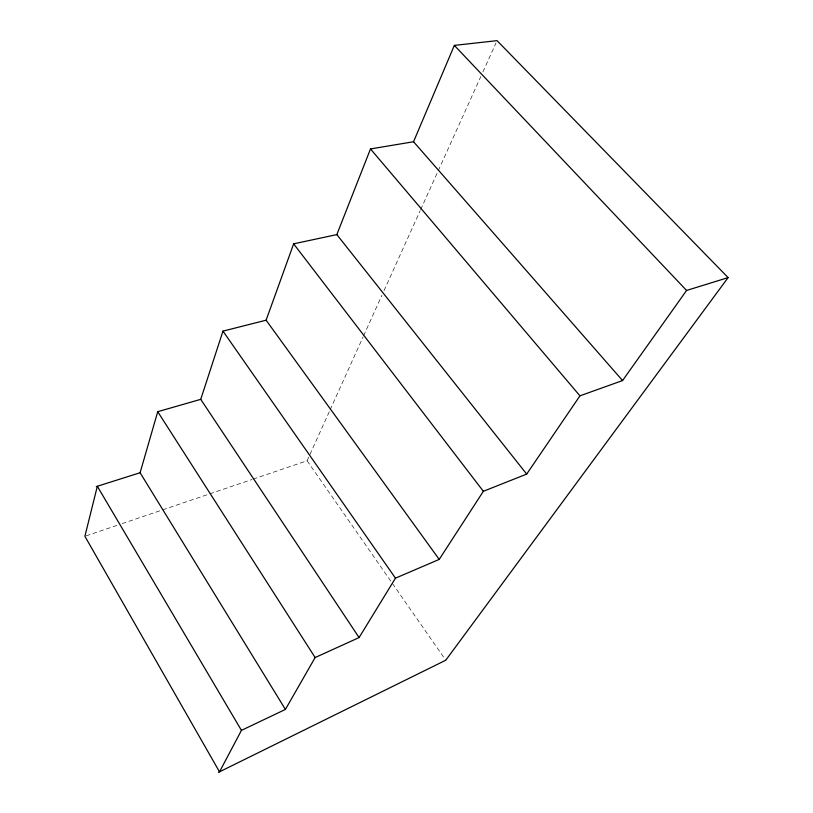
<?xml version="1.0" encoding="UTF-8"?>
<svg xmlns="http://www.w3.org/2000/svg" width="813" height="813" viewBox="0 0 813 813"><rect width="100%" height="100%" fill="white"/><g stroke="black" fill="none" stroke-linecap="round" stroke-linejoin="round"><path stroke-width="0.61" stroke-dasharray="4.07 3.05" d="M253.046 479.131L307.101 460.768L329.6 411.002M330.119 409.843L363.086 336.928M363.614 335.779L381.927 295.271M384.021 290.637L420.128 210.78M420.656 209.622L480.829 76.524M482.922 71.9L496.001 42.967M86.097 535.869L117.326 525.259M122.123 523.623L208.606 494.233M209.805 493.826L251.847 479.548M307.101 460.768L445.778 660.217"/><path stroke-width="1.22" d="M241.441 730.379L97.336 486.276L84.887 536.275L219.51 771.842L241.441 730.379L285.414 709.424L140.1 472.739L157.732 411.693L200.74 399.335L222.965 331.125L266.115 320.2L293.645 243.839L336.826 234.601L370.494 148.942L413.543 141.747L454.345 45.396L497.048 40.65L728.113 277.599L445.778 660.217L218.473 772.35M285.414 709.424L315.139 657.544L359.092 637.565L395.464 578.165L439.223 559.405L483.359 491.296L526.692 474.081L579.943 395.84L622.565 380.555L686.579 290.454L728.113 277.599M96.28 486.601L140.1 472.739M454.345 45.396L686.579 290.454M413.543 141.747L622.565 380.555M370.494 148.942L579.943 395.84M336.826 234.601L526.692 474.081M293.645 243.839L483.359 491.296M266.115 320.2L439.223 559.405M222.965 331.125L395.464 578.165M200.74 399.335L359.092 637.565M157.732 411.693L315.139 657.544"/></g></svg>
